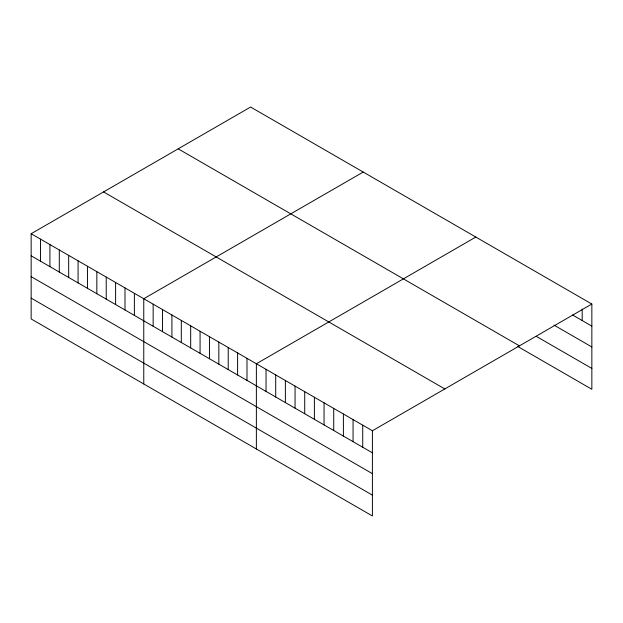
<?xml version="1.0" encoding="UTF-8"?>
<svg xmlns="http://www.w3.org/2000/svg" width="623" height="623" viewBox="0 0 623 623"><rect width="100%" height="100%" fill="white"/><g stroke="black" fill="none" stroke-linecap="round" stroke-linejoin="round"><path stroke-width="0.93" d="M31.15 233.726L372.398 430.75L372.398 515.969L31.15 318.953L31.15 233.726L250.602 107.031L591.85 304.047L591.85 389.274L517.721 346.474M363.217 172.049L143.765 298.744L143.765 383.97M475.824 237.059L256.372 363.762L256.372 448.981M372.398 430.75L591.85 304.047M572.514 314.95L591.85 326.117M553.979 325.097L591.85 346.956M536.255 336.334L591.85 368.427M178.186 148.842L519.434 345.858M103.566 191.923L444.814 388.939M31.15 255.796L372.398 452.82M31.15 276.635L372.398 473.659M31.15 298.113L372.398 495.129M582.178 309.024L582.178 320.534M362.726 425.166L362.726 447.236M353.062 419.583L353.062 441.652M343.39 413.999L343.39 436.069M333.726 408.415L333.726 430.485M324.053 402.84L324.053 424.902M314.389 397.256L314.389 419.326M304.717 391.672L304.717 413.742M295.053 386.089L295.053 408.158M285.381 380.505L285.381 402.575M275.709 374.929L275.709 396.991M266.044 369.346L266.044 391.415M246.988 358.342L246.988 380.412M237.604 352.93L237.604 374.991M228.22 347.509L228.22 369.579M218.837 342.089L218.837 364.159M209.453 336.669L209.453 358.739M200.069 331.257L200.069 353.319M190.685 325.837L190.685 347.907M181.301 320.417L181.301 342.486M171.917 314.997L171.917 337.066M162.533 309.584L162.533 331.646M153.149 304.164L153.149 326.234M134.381 293.332L134.381 315.394M124.997 287.912L124.997 309.981M115.605 282.492L115.605 304.561M106.222 277.071L106.222 299.141M96.838 271.659L96.838 293.721M87.454 266.239L87.454 288.309M78.07 260.819L78.07 282.889M68.686 255.399L68.686 277.469M59.302 249.987L59.302 272.049M49.918 244.566L49.918 266.636M40.534 239.146L40.534 261.216"/></g></svg>
